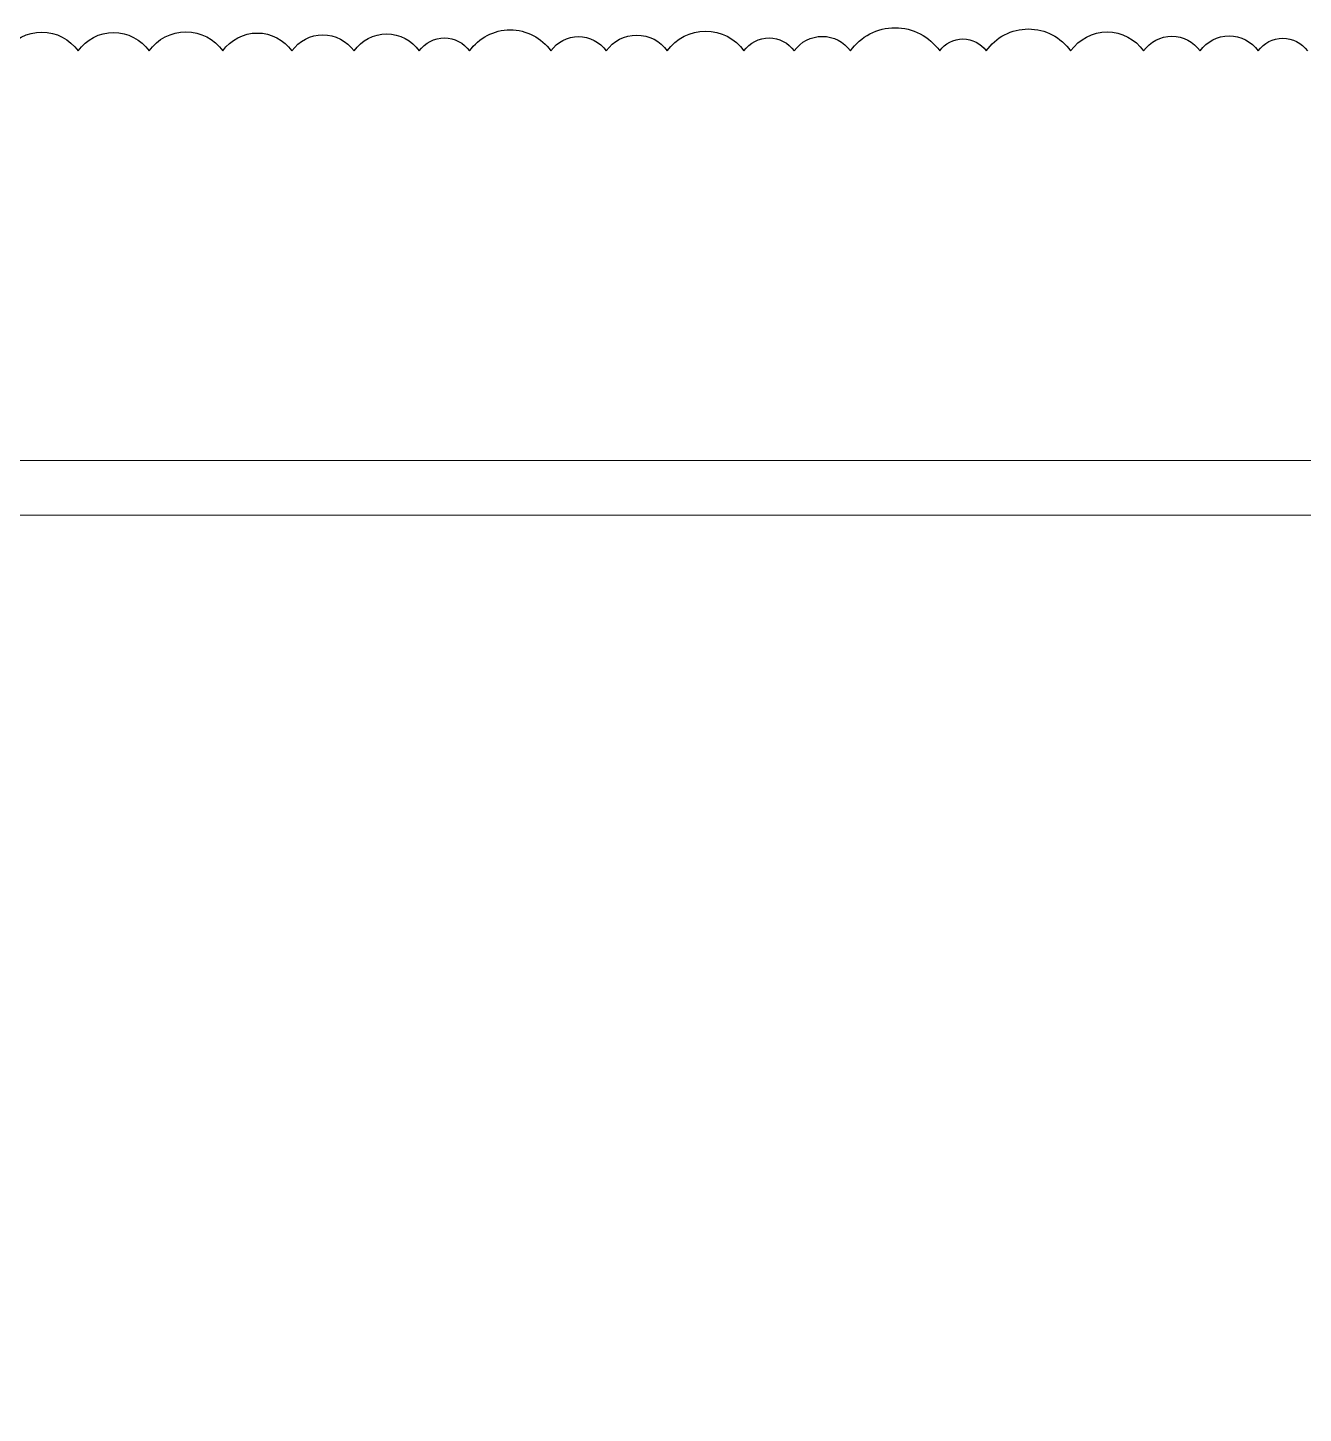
# Model space of a CAD drawing. Header units: millimetres. Extents: x 1112055 to 3390982, y -148532 to 766891.
# Drawn here: x 3123035 to 3134239, y 279451 to 291626 of the extents above; entities that cross this region are included whole.
import ezdxf

# ---------------------------------------------------------------- set-up
doc = ezdxf.new("R2010")
doc.units = ezdxf.units.MM
doc.layers.add('B TITLE BLOCK', color=250, linetype='Continuous', lineweight=0)

msp = doc.modelspace()

# ---------------------------------------------------------------- linework, layer by layer
at = {"color": 2, "lineweight": 30}
msp.add_lwpolyline([(3122839.2, 291421.5, -0.5205671), (3123477.7, 291421.5, -0.5205671), (3124102, 291421.5, -0.5205671), (3124748.7, 291421.5, -0.5205671), (3125354.9, 291421.5, -0.5205671), (3125901.2, 291421.5, -0.5205671), (3126474.6, 291421.5, -0.5205671), (3126916.2, 291421.5, -0.5205671), (3127630.3, 291421.5, -0.5205671), (3128116.9, 291421.5, -0.5205671), (3128653.4, 291421.5, -0.5205671), (3129326.2, 291421.5, -0.5205671), (3129768, 291421.5, -0.5205671), (3130261.4, 291421.5, -0.5205671), (3131046, 291421.5, -0.5205671), (3131453.9, 291421.5, -0.5205671), (3132196.2, 291421.5, -0.5205671), (3132837.3, 291421.5, -0.5205671), (3133332.8, 291421.5, -0.5205671), (3133844, 291421.5, -0.5205671), (3134275.3, 291421.5, -0.5205671)], format="xyb", dxfattribs=at)
at = {"layer": 'B TITLE BLOCK', "color": 1, "const_width": 10.8}
msp.add_lwpolyline([(3141237, 287822.8), (3141237, 247025.1), (3085170.7, 247025.1), (3085170.7, 287822.8)], close=True, dxfattribs=at)
at = {"layer": 'B TITLE BLOCK', "color": 250, "lineweight": 0, "const_width": 10.8}
msp.add_lwpolyline([(3140756.3, 287342.2), (3140756.3, 247505.8), (3085651.3, 247505.8), (3085651.3, 287342.2)], close=True, dxfattribs=at)

doc.saveas('drawing.dxf')
